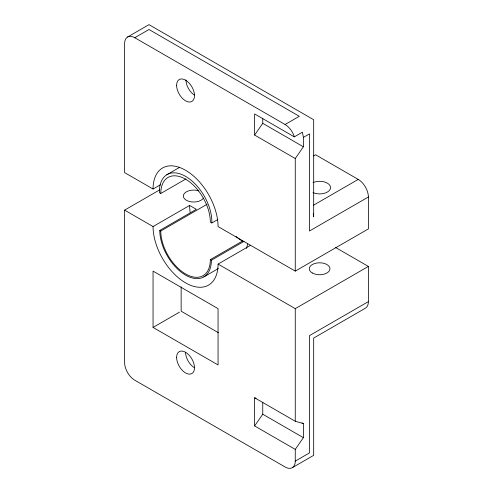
<?xml version="1.0" encoding="UTF-8"?>
<svg xmlns="http://www.w3.org/2000/svg" width="493" height="493" viewBox="0 0 493 493"><rect width="100%" height="100%" fill="white"/><g stroke="black" fill="none" stroke-linecap="round" stroke-linejoin="round"><path stroke-width="0.74" d="M313.536 155.942L315.569 154.771L358.232 179.403A14.365 8.295 60 0 1 368.388 196.997L368.388 228.894L295.258 271.119L295.258 158.524L254.628 135.064L262.751 123.336L262.751 118.154M295.258 158.524L303.38 146.797L303.38 137.411L302.443 132.179L294.315 136.869L254.628 113.957L254.628 135.064M159.849 189.787L124.612 210.129L124.612 362.608A14.365 8.295 60 0 0 134.768 380.195L285.096 466.988A14.365 8.295 60 0 0 295.258 461.128L295.258 449.394L254.628 425.94L262.751 414.212L262.751 402.356M295.258 449.394L303.38 437.667L303.38 423.592L302.049 422.821M127.588 37.006L148.991 24.65L313.684 119.737L313.684 216.846L313.277 213.506M134.768 37.721L148.991 29.506L299.319 116.299L285.096 124.507L134.768 37.721A14.365 8.295 60 0 0 124.612 43.581L124.612 172.599L153.052 189.016L160.367 184.795M166.751 174.775L179.384 167.478M217.832 219.508L211.848 222.965A37.086 21.415 60 0 0 185.645 176.402A37.086 21.415 60 0 0 159.436 192.708L160.773 193.478L185.904 178.965M303.38 137.411L309.475 133.893L309.475 231.007L368.388 196.997M124.612 210.129L153.052 226.552L189.62 205.439L196.343 209.322L159.775 230.434A36.488 21.063 60 0 0 185.578 275.119A36.488 21.063 60 0 0 211.374 260.224L243.955 241.416M159.775 230.434L160.773 231.007L207.072 204.275M160.773 231.007A35.052 20.238 60 0 0 185.553 273.935A35.052 20.238 60 0 0 210.338 259.626L242.747 240.917M313.431 205.267L358.232 179.403M153.052 226.552A45.966 26.542 60 0 0 185.553 282.846A45.966 26.542 60 0 0 218.06 264.082L250.635 245.274M203.819 276.924L218.448 268.482M153.052 327.42L218.06 364.949L218.06 308.649L153.052 271.119L153.052 327.42L179.464 312.174M218.06 264.082L295.258 308.649L368.388 266.43L368.388 301.611A14.365 8.295 60 0 1 365.412 308.193L313.684 338.056L313.684 455.341L292.281 467.703M368.388 301.611L309.475 335.628L309.475 452.913L295.258 461.128M254.628 425.94L254.628 397.789L256.101 398.215M254.628 397.789L295.258 421.25L303.38 423.592M262.751 123.336L303.38 146.797M335.289 247.32L368.388 266.43M211.848 222.965L210.338 222.096A35.052 20.238 60 0 0 185.553 179.169A35.052 20.238 60 0 0 160.773 193.478M295.258 271.119L218.06 226.552A45.966 26.542 60 0 0 185.553 170.251A45.966 26.542 60 0 0 153.052 189.016M210.338 259.626L211.374 260.224M218.387 332.701L181.147 311.2L181.147 286.92M262.751 414.212L303.38 437.667M294.315 136.869L293.896 135.452A14.365 8.295 60 0 0 285.096 124.507M295.258 308.649L295.258 421.25M194.316 95.063A12.639 7.296 60 0 1 185.96 79.94M194.495 367.766A12.639 7.296 60 0 1 185.553 352.285M312.987 182.613A10.92 6.304 0 0 1 327.685 183.353A10.92 6.304 0 0 1 327.685 191.869A10.92 6.304 0 0 1 312.987 192.609M242.439 241.095A35.052 20.238 60 0 1 236.024 236.418M203.399 198.1A10.341 5.971 0 0 1 189.589 201.538A10.341 5.971 0 0 1 184.437 193.379A10.341 5.971 0 0 1 198.852 190.883M190.113 212.243A45.966 26.542 60 0 1 189.62 205.439M247.554 244.06A36.488 21.063 60 0 1 246.389 248.404M176.617 85.338A12.639 7.296 60 0 0 190.027 102.014A12.639 7.296 60 0 0 190.027 84.137A12.639 7.296 60 0 0 176.617 85.338M176.617 357.443A12.639 7.296 60 0 0 190.027 374.125A12.639 7.296 60 0 0 190.027 356.248A12.639 7.296 60 0 0 176.617 357.443M312.322 272.999A10.341 5.971 0 0 0 329.626 270.318A10.341 5.971 0 0 0 316.956 263.003A10.341 5.971 0 0 0 312.322 272.999"/></g></svg>
